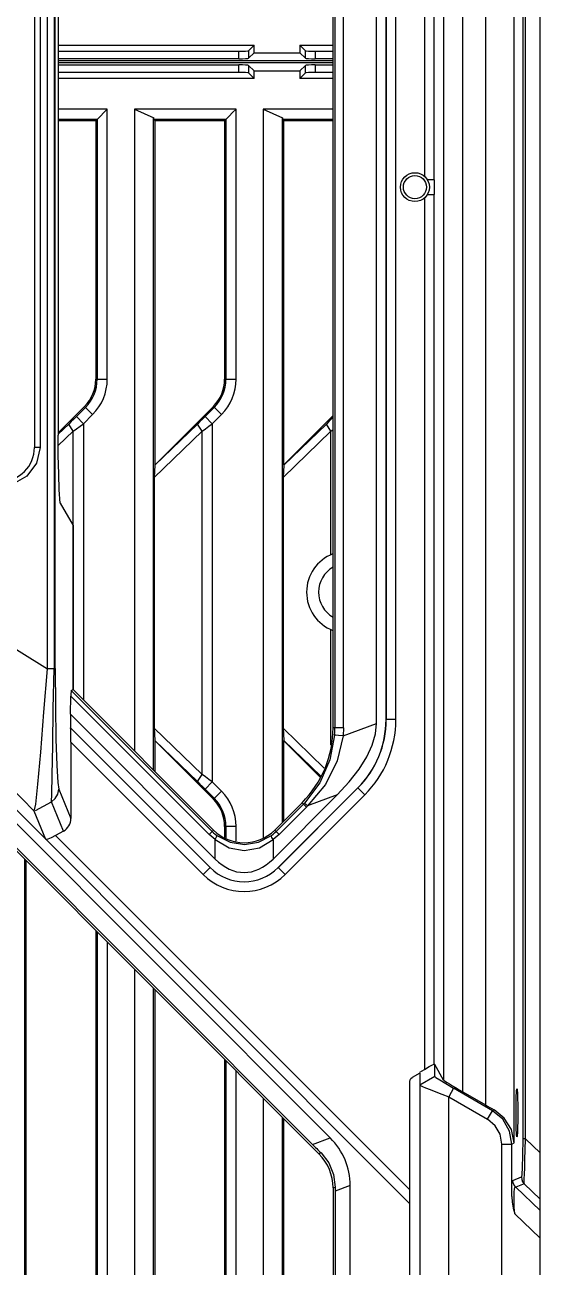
# Model space of a CAD drawing. Header units: millimetres. Extents: x -3132 to 28633, y 682 to 5849.
# Drawn here: x -544.7 to -491.2, y 2112.1 to 2240.9 of the extents above; entities that cross this region are included whole.
import ezdxf

# ---------------------------------------------------------------- set-up
doc = ezdxf.new("R2010")
doc.units = ezdxf.units.MM

msp = doc.modelspace()

# ---------------------------------------------------------------- linework, layer by layer
at = {"linetype": 'Continuous'}
for p, q in [((-491.17, 1987.058), (-491.17, 2487.058)), ((-493.865, 2124.962), (-493.865, 2349.154)), ((-492.984, 2348.746), (-492.984, 2125.37)), ((-492.692, 2125.37), (-492.692, 2348.746)), ((-496.863, 2345.232), (-496.863, 2128.884)), ((-499.191, 2130.228), (-499.191, 2343.888)), ((-501.19, 2342.656), (-501.19, 2131.46)), ((-512.67, 2167.993), (-512.67, 2316.502)), ((-512.49, 2316.502), (-512.49, 2167.993)), ((-511.601, 2167.993), (-511.601, 2316.502)), ((-508.17, 2168.425), (-508.17, 2316.069)), ((-507.17, 2168.837), (-507.17, 2315.658)), ((-507.152, 2315.658), (-507.152, 2168.837)), ((-506.152, 2168.837), (-506.152, 2315.658)), ((-542.315, 2174.119), (-542.315, 2304.908)), ((-541.631, 2304.908), (-541.631, 2174.119)), ((-541.521, 2174.134), (-541.521, 2304.908)), ((-541.207, 2303.772), (-541.207, 2198.337)), ((-543.67, 2287.058), (-543.67, 2197.058)), ((-543.092, 2287.058), (-543.092, 2197.058)), ((-503.189, 2248.933), (-503.189, 2225.183)), ((-502.189, 2224.831), (-502.189, 2249.284)), ((-541.207, 2238.776), (-520.872, 2238.776)), ((-541.207, 2238.158), (-522.44, 2238.158)), ((-522.44, 2237.378), (-522.44, 2238.158)), ((-520.872, 2238.776), (-521.441, 2238.208)), ((-521.441, 2238.208), (-521.441, 2237.428)), ((-520.872, 2237.996), (-521.441, 2237.428)), ((-520.872, 2237.996), (-520.872, 2238.776)), ((-520.872, 2237.996), (-516.109, 2237.996)), ((-516.109, 2238.776), (-512.67, 2238.776)), ((-516.109, 2238.776), (-515.54, 2238.208)), ((-516.109, 2238.776), (-516.109, 2237.996)), ((-516.109, 2237.996), (-515.54, 2237.428)), ((-515.54, 2237.428), (-515.54, 2238.208)), ((-514.542, 2238.158), (-512.67, 2238.158)), ((-514.542, 2238.158), (-514.542, 2237.378)), ((-522.44, 2237.378), (-541.207, 2237.378)), ((-512.67, 2237.158), (-541.207, 2237.158)), ((-512.67, 2236.958), (-541.207, 2236.958)), ((-541.207, 2236.738), (-522.44, 2236.738)), ((-522.44, 2235.958), (-522.44, 2236.738)), ((-520.872, 2236.119), (-521.441, 2236.688)), ((-521.441, 2236.688), (-521.441, 2235.908)), ((-516.109, 2236.119), (-515.54, 2236.688)), ((-515.54, 2235.908), (-515.54, 2236.688)), ((-512.67, 2237.378), (-514.542, 2237.378)), ((-514.542, 2236.738), (-512.67, 2236.738)), ((-514.542, 2236.738), (-514.542, 2235.958)), ((-522.44, 2235.958), (-541.207, 2235.958)), ((-520.872, 2235.339), (-541.207, 2235.339)), ((-520.872, 2235.339), (-521.441, 2235.908)), ((-520.872, 2236.119), (-516.109, 2236.119)), ((-520.872, 2235.339), (-520.872, 2236.119)), ((-516.109, 2236.119), (-516.109, 2235.339)), ((-516.109, 2235.339), (-515.54, 2235.908)), ((-512.67, 2235.339), (-516.109, 2235.339)), ((-512.67, 2235.958), (-514.542, 2235.958)), ((-536.107, 2232.144), (-541.207, 2232.144)), ((-536.107, 2204.142), (-536.107, 2232.144)), ((-522.737, 2232.144), (-533.29, 2232.144)), ((-533.29, 2232.144), (-531.293, 2231.239)), ((-533.29, 2232.144), (-533.29, 2165.592)), ((-522.737, 2204.142), (-522.737, 2232.144)), ((-512.67, 2232.144), (-519.92, 2232.144)), ((-519.92, 2232.144), (-517.923, 2231.239)), ((-519.92, 2232.144), (-519.92, 2156.589)), ((-537.295, 2230.926), (-541.207, 2230.926)), ((-537.206, 2231.015), (-537.295, 2230.926)), ((-537.295, 2230.926), (-537.295, 2204.142)), ((-537.168, 2231.058), (-537.206, 2231.015)), ((-537.162, 2231.064), (-537.16, 2204.142)), ((-531.297, 2231.237), (-531.282, 2231.057)), ((-531.297, 2163.599), (-531.297, 2231.237)), ((-531.282, 2231.057), (-531.151, 2230.926)), ((-523.925, 2230.926), (-531.151, 2230.926)), ((-531.151, 2195.254), (-531.151, 2230.926)), ((-523.836, 2231.015), (-523.925, 2230.926)), ((-523.925, 2230.926), (-523.925, 2204.142)), ((-523.798, 2231.058), (-523.836, 2231.015)), ((-523.792, 2231.064), (-523.79, 2204.142)), ((-517.927, 2231.237), (-517.912, 2231.057)), ((-517.927, 2158.181), (-517.927, 2231.237)), ((-517.912, 2231.057), (-517.781, 2230.926)), ((-512.67, 2230.926), (-517.781, 2230.926)), ((-517.781, 2195.254), (-517.781, 2230.926)), ((-502.189, 2224.831), (-502.92, 2224.831)), ((-502.19, 2223.8), (-502.189, 2223.284)), ((-503.189, 2222.933), (-503.189, 2132.569)), ((-502.891, 2223.284), (-502.189, 2223.284)), ((-502.189, 2133.107), (-502.189, 2223.284)), ((-604.675, 2217.178), (-512.964, 2125.467)), ((-514.134, 2123.809), (-605.505, 2215.179)), ((-605.414, 2215.395), (-514.811, 2124.792)), ((-537.295, 2204.142), (-536.107, 2204.142)), ((-523.925, 2204.142), (-522.737, 2204.142)), ((-538.466, 2201.313), (-541.207, 2198.571)), ((-538.371, 2201.218), (-539.321, 2200.268)), ((-538.576, 2199.523), (-537.626, 2200.473)), ((-537.626, 2200.473), (-538.466, 2201.313)), ((-525.096, 2201.313), (-531.151, 2195.254)), ((-525.001, 2201.218), (-525.951, 2200.268)), ((-525.206, 2199.523), (-524.256, 2200.473)), ((-524.256, 2200.473), (-525.096, 2201.313)), ((-540.108, 2199.495), (-541.207, 2198.434)), ((-539.645, 2198.75), (-540.108, 2199.495)), ((-539.321, 2200.268), (-538.576, 2199.523)), ((-538.576, 2199.523), (-538.576, 2170.878)), ((-526.738, 2199.495), (-531.165, 2195.221)), ((-526.275, 2198.75), (-526.738, 2199.495)), ((-525.951, 2200.268), (-525.206, 2199.523)), ((-525.206, 2199.523), (-525.206, 2162.38)), ((-513.368, 2199.495), (-517.795, 2195.221)), ((-512.67, 2200.368), (-517.781, 2195.254)), ((-512.905, 2198.75), (-513.368, 2199.495)), ((-541.2, 2197.249), (-539.645, 2198.75)), ((-539.645, 2171.953), (-539.645, 2198.75)), ((-531.236, 2193.959), (-526.275, 2198.75)), ((-526.275, 2163.153), (-526.275, 2198.75)), ((-517.866, 2193.959), (-512.905, 2198.75)), ((-512.905, 2198.75), (-512.67, 2198.918)), ((-512.905, 2185.938), (-512.905, 2198.75)), ((-543.092, 2197.058), (-543.67, 2197.058)), ((-543.092, 2197.058), (-543.444, 2195.433)), ((-531.168, 2195.223), (-531.236, 2193.959)), ((-517.798, 2195.223), (-517.866, 2193.959)), ((-531.236, 2193.959), (-531.236, 2167.944)), ((-517.866, 2193.959), (-517.866, 2167.944)), ((-541.006, 2191.296), (-539.651, 2188.983)), ((-539.651, 2188.983), (-539.651, 2171.953)), ((-504.718, 2118.635), (-566.715, 2180.633)), ((-512.905, 2166.21), (-512.905, 2178.178)), ((-541.631, 2174.119), (-542.315, 2174.119)), ((-539.931, 2169.404), (-539.883, 2171.287)), ((-539.883, 2171.287), (-525.534, 2156.938)), ((-539.849, 2171.872), (-539.651, 2171.953)), ((-525.224, 2157.248), (-539.848, 2171.872)), ((-539.651, 2171.953), (-525.085, 2157.387)), ((-524.903, 2154.376), (-539.931, 2169.404)), ((-539.931, 2169.404), (-539.931, 2167.99)), ((-511.63, 2167.141), (-508.17, 2168.425)), ((-506.152, 2168.837), (-507.17, 2168.837)), ((-539.931, 2167.99), (-525.438, 2153.498)), ((-539.912, 2167.945), (-539.931, 2167.99)), ((-526.275, 2163.153), (-531.236, 2167.944)), ((-531.236, 2167.944), (-531.167, 2166.675)), ((-513.595, 2163.819), (-517.866, 2167.944)), ((-517.866, 2167.944), (-517.797, 2166.675)), ((-511.601, 2167.993), (-512.67, 2167.993)), ((-526.158, 2152.778), (-539.878, 2166.498)), ((-539.878, 2166.498), (-539.878, 2158.597)), ((-531.162, 2166.679), (-526.738, 2162.408)), ((-531.152, 2166.654), (-525.096, 2160.59)), ((-531.152, 2163.454), (-531.152, 2166.654)), ((-517.792, 2166.679), (-513.948, 2162.968)), ((-517.782, 2166.654), (-513.993, 2162.859)), ((-517.782, 2158.326), (-517.782, 2166.654)), ((-526.738, 2162.408), (-526.275, 2163.153)), ((-525.206, 2162.38), (-525.951, 2161.635)), ((-524.256, 2161.429), (-525.206, 2162.38)), ((-541.136, 2161.633), (-539.878, 2158.597)), ((-525.951, 2161.635), (-525.001, 2160.684)), ((-525.096, 2160.589), (-524.256, 2161.429)), ((-512.253, 2161.026), (-518.903, 2154.376)), ((-518.367, 2153.498), (-510.099, 2161.765)), ((-510.086, 2161.752), (-518.354, 2153.484)), ((-509.38, 2161.046), (-517.647, 2152.778)), ((-512.254, 2161.025), (-515.328, 2159.883)), ((-510.099, 2161.765), (-509.38, 2161.046)), ((-543.71, 2159.337), (-543.709, 2159.34)), ((-542.501, 2156.419), (-543.71, 2159.337)), ((-543.551, 2159.425), (-541.914, 2160.325)), ((-540.653, 2157.282), (-541.914, 2160.325)), ((-518.721, 2157.387), (-515.892, 2160.215)), ((-515.753, 2160.076), (-518.582, 2157.248)), ((-518.272, 2156.938), (-515.443, 2159.766)), ((-515.892, 2160.215), (-515.443, 2159.766)), ((-515.685, 2160.145), (-515.753, 2160.076)), ((-515.652, 2160.179), (-515.685, 2160.145)), ((-540.653, 2157.282), (-541.473, 2156.83)), ((-541.473, 2156.83), (-504.718, 2120.075)), ((-525.085, 2157.387), (-525.534, 2156.938)), ((-522.737, 2157.761), (-523.925, 2157.761)), ((-523.925, 2157.761), (-523.925, 2156.614)), ((-523.79, 2157.761), (-523.79, 2156.525)), ((-522.737, 2156.233), (-522.737, 2157.761)), ((-518.272, 2156.938), (-518.721, 2157.387)), ((-524.903, 2154.376), (-524.903, 2156.39)), ((-518.903, 2156.39), (-518.903, 2154.376)), ((-544.667, 2005.256), (-544.667, 2154.341)), ((-544.522, 2057.466), (-544.522, 2154.196)), ((-525.438, 2153.498), (-526.158, 2152.778)), ((-517.647, 2152.778), (-518.367, 2153.498)), ((-537.295, 2146.969), (-537.295, 2066.355)), ((-537.16, 2146.835), (-537.16, 2066.355)), ((-536.107, 2145.781), (-536.107, 2066.355)), ((-533.29, 2142.964), (-533.29, 2021.439)), ((-531.297, 2023.432), (-531.297, 2140.971)), ((-531.152, 2057.466), (-531.152, 2140.826)), ((-523.925, 2133.599), (-523.925, 2066.355)), ((-523.79, 2133.465), (-523.79, 2066.355)), ((-522.737, 2066.355), (-522.737, 2132.411)), ((-503.67, 2132.189), (-504.452, 2131.738)), ((-503.67, 2132.29), (-503.189, 2132.569)), ((-503.67, 2132.189), (-503.67, 2091.927)), ((-502.118, 2133.066), (-502.19, 2133.108)), ((-501.19, 2131.46), (-502.118, 2133.066)), ((-502.118, 2131.836), (-502.118, 2133.066)), ((-504.701, 2131.307), (-504.671, 2131.477)), ((-504.701, 2092.809), (-504.701, 2131.307)), ((-502.118, 2131.836), (-503.67, 2130.939)), ((-519.92, 2129.594), (-519.92, 2032.687)), ((-500.153, 2130.622), (-500.67, 2129.726)), ((-500.67, 2129.726), (-496.622, 2127.388)), ((-500.67, 2094.39), (-500.67, 2129.726)), ((-496.104, 2128.285), (-500.153, 2130.622)), ((-499.191, 2130.228), (-496.863, 2128.884)), ((-495.96, 2128.368), (-496.104, 2128.285)), ((-517.927, 2036.802), (-517.927, 2127.601)), ((-517.782, 2057.466), (-517.782, 2127.456)), ((-496.622, 2127.388), (-496.104, 2128.285)), ((-514.811, 2124.792), (-512.964, 2125.467)), ((-495.14, 2124.823), (-494.105, 2124.823)), ((-495.14, 2099.293), (-495.14, 2124.823)), ((-494.105, 2124.823), (-493.865, 2124.962)), ((-494.105, 2119.374), (-494.105, 2124.823)), ((-492.692, 2125.37), (-492.984, 2125.37)), ((-492.692, 2125.37), (-491.17, 2123.924)), ((-513.913, 2123.9), (-514.134, 2123.809)), ((-493.998, 2121.046), (-493.125, 2121.408)), ((-492.833, 2120.701), (-493.705, 2120.34)), ((-491.17, 2119.121), (-492.833, 2120.701)), ((-512.67, 2120.275), (-512.443, 2120.37)), ((-512.67, 2120.275), (-512.67, 2044.542)), ((-510.891, 2120.514), (-512.443, 2119.946)), ((-512.443, 2119.946), (-512.443, 2061.611)), ((-510.891, 2061.611), (-510.891, 2120.514)), ((-493.705, 2120.34), (-491.17, 2117.926)), ((-491.17, 2115.053), (-493.815, 2117.571))]:
    msp.add_line(p, q, dxfattribs=at)
for points in [[(-536.107, 2232.144), (-536.466, 2231.783), (-536.82, 2231.425), (-537.168, 2231.069)], [(-522.737, 2232.144), (-523.096, 2231.783), (-523.45, 2231.425), (-523.798, 2231.069)], [(-537.168, 2231.069), (-539.644, 2231.064), (-541.207, 2231.061)], [(-523.798, 2231.069), (-526.274, 2231.064), (-528.769, 2231.059), (-531.282, 2231.057)], [(-512.67, 2231.064), (-515.399, 2231.059), (-517.912, 2231.057)], [(-502.189, 2224.831), (-502.19, 2224.316), (-502.19, 2223.8)], [(-539.321, 2200.268), (-539.591, 2200), (-539.854, 2199.742), (-540.108, 2199.495)], [(-539.645, 2198.75), (-539.295, 2199), (-538.939, 2199.258), (-538.576, 2199.523)], [(-525.951, 2200.268), (-526.221, 2200), (-526.484, 2199.742), (-526.738, 2199.495)], [(-526.275, 2198.75), (-525.925, 2199), (-525.569, 2199.258), (-525.206, 2199.523)], [(-512.67, 2200.18), (-512.851, 2200), (-513.114, 2199.742), (-513.368, 2199.495)], [(-541.006, 2191.296), (-541.089, 2192.656), (-541.153, 2194.295), (-541.194, 2196.275), (-541.207, 2198.337)], [(-543.444, 2195.433), (-544.445, 2194.083), (-545.919, 2193.251), (-547.611, 2193.082), (-549.226, 2193.603), (-550.487, 2194.731)], [(-531.151, 2195.253), (-531.156, 2195.244), (-531.162, 2195.233), (-531.168, 2195.223)], [(-517.781, 2195.253), (-517.786, 2195.244), (-517.792, 2195.233), (-517.798, 2195.223)], [(-551.167, 2179.579), (-548.22, 2177.771), (-545.256, 2175.943), (-542.315, 2174.119)], [(-543.709, 2159.34), (-543.54, 2160.06), (-543.31, 2162.153), (-543.022, 2165.461), (-542.686, 2169.622), (-542.315, 2174.119)], [(-541.914, 2160.325), (-541.871, 2161.11), (-541.827, 2163.093), (-541.776, 2166.163), (-541.712, 2169.995), (-541.631, 2174.119)], [(-541.631, 2174.119), (-541.566, 2174.125), (-541.535, 2174.13), (-541.521, 2174.135)], [(-541.521, 2174.134), (-541.497, 2170.283), (-541.436, 2166.822), (-541.347, 2164.083), (-541.242, 2162.313), (-541.136, 2161.633)], [(-539.849, 2171.872), (-539.858, 2171.83), (-539.867, 2171.72), (-539.875, 2171.541), (-539.883, 2171.287)], [(-543.71, 2159.337), (-546.26, 2161.976), (-549.227, 2165.008), (-552.502, 2168.318)], [(-512.253, 2161.026), (-510.998, 2162.381), (-509.974, 2163.698), (-509.178, 2164.975), (-508.613, 2166.197), (-508.278, 2167.359), (-508.17, 2168.425)], [(-512.516, 2167.241), (-512.996, 2164.661), (-514.052, 2162.274), (-515.652, 2160.179)], [(-511.63, 2167.141), (-512.228, 2164.574), (-513.459, 2162.11), (-515.328, 2159.883)], [(-512.516, 2167.241), (-512.502, 2167.492), (-512.493, 2167.743), (-512.49, 2167.993)], [(-511.63, 2167.141), (-512.09, 2167.182), (-512.395, 2167.217), (-512.516, 2167.241)], [(-511.601, 2167.993), (-511.604, 2167.709), (-511.613, 2167.425), (-511.63, 2167.141)], [(-517.786, 2166.65), (-517.789, 2166.66), (-517.79, 2166.669), (-517.792, 2166.679)], [(-525.206, 2162.38), (-525.569, 2162.645), (-525.925, 2162.903), (-526.275, 2163.153)], [(-526.738, 2162.408), (-526.484, 2162.161), (-526.221, 2161.903), (-525.951, 2161.635)], [(-541.914, 2160.325), (-541.502, 2160.658), (-541.232, 2161.113), (-541.136, 2161.633)], [(-515.328, 2159.883), (-515.495, 2160.04), (-515.605, 2160.141), (-515.652, 2160.179)], [(-515.443, 2159.766), (-515.405, 2159.805), (-515.366, 2159.844), (-515.328, 2159.883)], [(-541.474, 2156.829), (-541.933, 2156.59), (-542.287, 2156.432), (-542.449, 2156.392)], [(-524.903, 2156.39), (-525.122, 2156.563), (-525.333, 2156.746), (-525.534, 2156.938)], [(-525.224, 2157.248), (-525.07, 2157.102), (-524.911, 2156.963), (-524.745, 2156.833)], [(-524.903, 2156.39), (-524.795, 2156.601), (-524.741, 2156.752), (-524.745, 2156.833)], [(-524.745, 2156.833), (-523.368, 2156.118), (-521.874, 2155.886), (-520.398, 2156.131), (-519.06, 2156.833)], [(-518.903, 2156.39), (-519.011, 2156.601), (-519.065, 2156.752), (-519.06, 2156.833)], [(-519.06, 2156.833), (-518.895, 2156.963), (-518.735, 2157.102), (-518.582, 2157.248)], [(-518.272, 2156.938), (-518.473, 2156.746), (-518.683, 2156.563), (-518.903, 2156.39)], [(-524.903, 2156.39), (-523.465, 2155.538), (-521.883, 2155.253), (-520.313, 2155.547), (-518.903, 2156.39)], [(-503.189, 2132.569), (-502.691, 2132.851), (-502.336, 2133.042), (-502.19, 2133.108)], [(-504.671, 2131.477), (-504.584, 2131.627), (-504.452, 2131.738)], [(-503.67, 2130.939), (-503.604, 2130.905), (-503.401, 2130.806), (-503.059, 2130.655), (-502.59, 2130.464), (-502.014, 2130.243), (-501.363, 2129.997), (-500.67, 2129.726)], [(-502.118, 2131.836), (-501.987, 2131.731), (-501.583, 2131.473), (-500.952, 2131.09), (-500.153, 2130.622)], [(-493.865, 2124.962), (-494.162, 2126.343), (-494.894, 2127.51), (-495.96, 2128.368)], [(-495.14, 2124.823), (-495.318, 2125.833), (-495.835, 2126.729), (-496.622, 2127.388)], [(-494.105, 2124.823), (-494.34, 2126.172), (-495.052, 2127.405), (-496.104, 2128.285)], [(-492.984, 2125.37), (-492.995, 2123.65), (-493.025, 2122.409), (-493.069, 2121.672), (-493.125, 2121.408)], [(-492.833, 2120.701), (-492.838, 2120.88), (-492.82, 2121.219), (-492.793, 2121.711), (-492.772, 2122.371), (-492.76, 2123.211), (-492.738, 2124.208), (-492.692, 2125.37)], [(-513.913, 2123.9), (-513.113, 2122.868), (-512.612, 2121.664), (-512.443, 2120.37)], [(-493.705, 2120.34), (-493.863, 2120.546), (-493.963, 2120.786), (-493.998, 2121.046)], [(-493.125, 2121.408), (-493.092, 2121.15), (-492.992, 2120.909), (-492.833, 2120.701)], [(-494.105, 2119.374), (-494.07, 2118.784), (-493.968, 2118.18), (-493.815, 2117.571)], [(-493.815, 2117.571), (-493.87, 2118.285), (-493.872, 2118.924), (-493.877, 2119.464), (-493.861, 2119.868), (-493.824, 2120.144), (-493.793, 2120.326), (-493.706, 2120.341)]]:
    msp.add_lwpolyline(points, dxfattribs=at)
for radius in [1.5, 1.2]:
    msp.add_circle((-504.17, 2224.058), radius, dxfattribs=at)
for centre, radius, start, end in [((-541.295, 2204.142), 4, 314.99932, 360), ((-541.295, 2204.142), 4.134, 315, 0), ((-541.295, 2204.142), 5.188, 315, 360), ((-527.925, 2204.142), 4, 314.99932, 360), ((-527.925, 2204.142), 4.134, 315, 0), ((-527.925, 2204.142), 5.188, 315, 360), ((-547.17, 2197.058), 3.5, 180, 0), ((-511.17, 2182.058), 4.25, 110.88334, 249.11868), ((-511.17, 2182.058), 3, 120.03257, 239.98252), ((-517.17, 2168.837), 10, 315, 0), ((-517.17, 2168.837), 10.019, 315, 0), ((-517.17, 2168.837), 11.018, 315, 0), ((-523.67, 2167.993), 11, 315, 0), ((-527.925, 2157.761), 4, 0, 45.00069), ((-527.925, 2157.761), 4.134, 0, 45), ((-527.925, 2157.761), 5.188, 0, 45), ((-521.903, 2160.569), 4.5, 225, 315), ((-521.903, 2157.033), 6.018, 225, 315), ((-521.903, 2157.033), 5, 225, 315)]:
    msp.add_arc(centre, radius, start, end, dxfattribs=at)
for centre, major_axis, ratio, start_param, end_param in [((-522.44, 2238.21), (1, 0), 0.0524078, -1.5707963, -0.0523599), ((-514.542, 2238.21), (1, 0), 0.0524078, -3.0892328, -1.5707963), ((-522.44, 2237.43), (1, 0), 0.0524078, -1.5707963, -0.0523599), ((-522.44, 2236.685), (1, 0), 0.0524078, 0.0523599, 1.5707963), ((-514.542, 2237.43), (1, 0), 0.0524078, -3.0892328, -1.5707963), ((-514.542, 2236.685), (1, 0), 0.0524078, 1.5707963, 3.0892328), ((-522.44, 2235.905), (1, 0), 0.0524078, 0.0523599, 1.5707963), ((-514.542, 2235.905), (1, 0), 0.0524078, 1.5707963, 3.0892328), ((-539.913, 2166.533), (-0.001, 1.415), 0.0246777, -1.5954991, -0.0596093), ((-541.379, 2158.602), (0.576, -1.392), 0.9958623, 0.1105895, 1.1766292), ((-521.903, 2163.376), (0, 10.392), 0.5773503, -3.6651914, -2.6179939), ((-499.191, 2130.309), (2, -1.156), 0.030233, -3.0892115, -1.5533217), ((-496.863, 2129.005), (3, -1.734), 0.030233, -1.5533217, -1.24753), ((-511.958, 2122.664), (7.963, -7.733), 0.0437129, -1.8943339, -1.776178), ((-525.287, 2117.79), (-13.98, -5.112), 0.6718034, 2.9006916, 3.4440461), ((-517.674, 2120.273), (4.623, 1.915), 0.9992864, -0.3924468, 0.3924468), ((-511.941, 2122.67), (0.128, 10.693), 0.0454272, -4.4949998, -4.454257)]:
    msp.add_ellipse(centre, major_axis=major_axis, ratio=ratio, start_param=start_param, end_param=end_param, dxfattribs=at)
msp.add_ellipse((-493.585, 2128.058), major_axis=(0, 2.5), ratio=0.0349208, dxfattribs=at)

doc.saveas('drawing.dxf')
